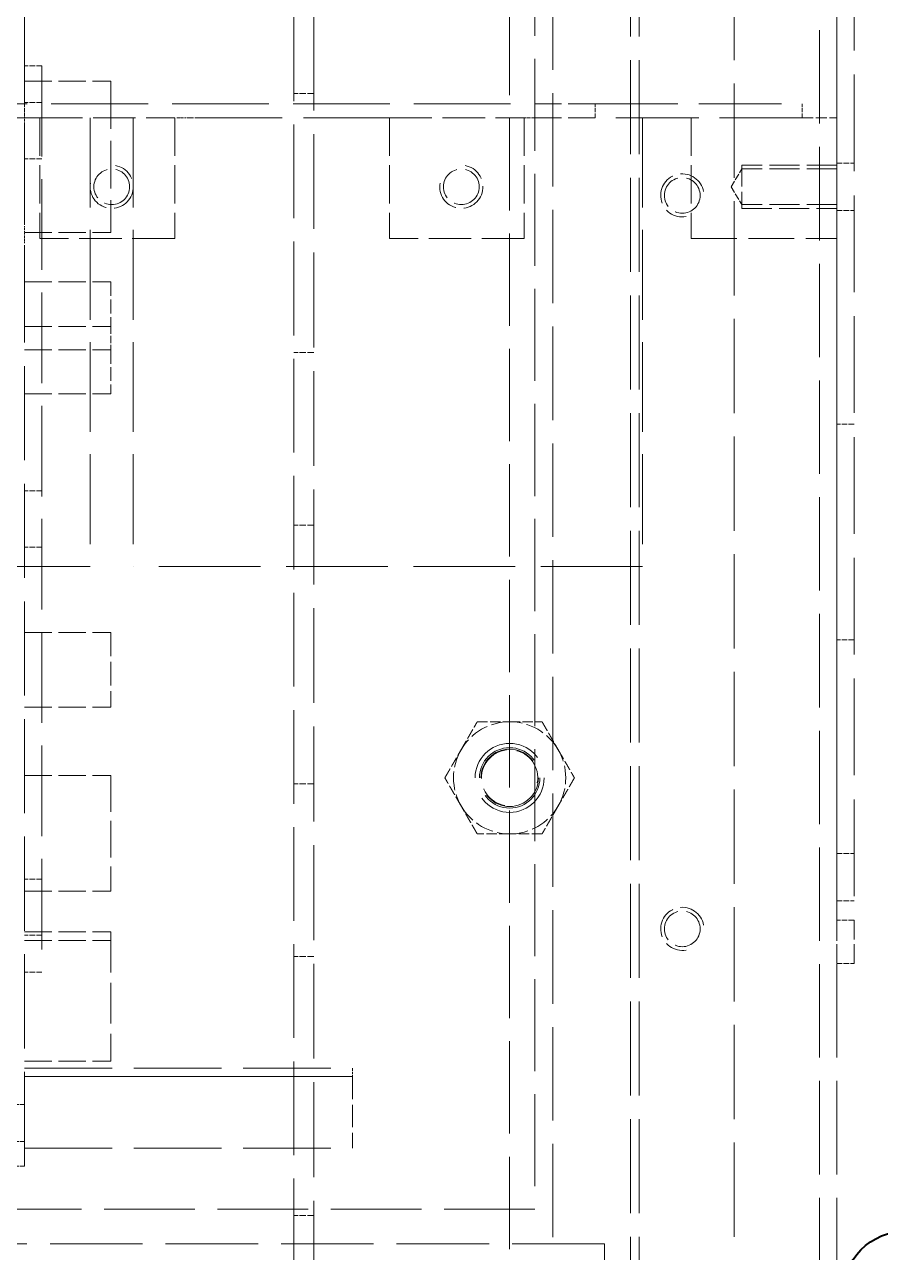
# Model space of a CAD drawing. Header units: millimetres. Extents: x 0 to 5945, y 0 to 4205.
# Drawn here: x 2005.2 to 2104.3, y 2600.5 to 2742.8 of the extents above; entities that cross this region are included whole.
import ezdxf

# ---------------------------------------------------------------- set-up
doc = ezdxf.new("R2010")
doc.units = ezdxf.units.MM
doc.header["$LTSCALE"] = 5
doc.linetypes.add('DASHED', pattern=[0.2067, 0.1654, -0.0413])
doc.layers.add('가려진 것(ISO)', color=2, linetype='DASHED', lineweight=18)
doc.layers.add('가시적인 것(ISO)', color=3, linetype='Continuous', lineweight=40)

msp = doc.modelspace()

# ---------------------------------------------------------------- linework, layer by layer
at = {"layer": '가려진 것(ISO)', "ltscale": 13.090868}
msp.add_line((2066.376, 2250.457), (2066.376, 2940.457), dxfattribs=at)
at = {"layer": '가려진 것(ISO)', "ltscale": 12.940494}
msp.add_line((2061.376, 2919.157), (2061.376, 2250.457), dxfattribs=at)
at = {"layer": '가려진 것(ISO)', "ltscale": 13.194353}
for p, q in [((2075.376, 2820.457), (2075.376, 2370.457)), ((2076.376, 2820.457), (2076.376, 2370.457)), ((2087.376, 2370.457), (2087.376, 2820.457)), ((2005.176, 2610.457), (2005.176, 2760.457))]:
    msp.add_line(p, q, dxfattribs=at)
at = {"layer": '가려진 것(ISO)', "ltscale": 13.546203}
for p, q in [((2099.275, 2638.957), (2099.275, 2820.957)), ((2101.275, 2820.957), (2101.275, 2638.957)), ((1966.276, 2733.557), (2064.276, 2733.557))]:
    msp.add_line(p, q, dxfattribs=at)
at = {"layer": '가려진 것(ISO)', "ltscale": 13.09173}
for p, q in [((2097.276, 2365.957), (2097.276, 2812.457)), ((2099.276, 2365.957), (2099.276, 2812.457))]:
    msp.add_line(p, q, dxfattribs=at)
at = {"layer": '가려진 것(ISO)', "ltscale": 13.290483}
msp.add_line((2038.676, 2403.157), (2038.676, 2787.757), dxfattribs=at)
at = {"layer": '가려진 것(ISO)', "ltscale": 13.131522}
msp.add_line((2036.376, 2785.457), (2036.376, 2405.457), dxfattribs=at)
at = {"layer": '가려진 것(ISO)', "ltscale": 12.901145}
msp.add_line((2064.276, 2765.457), (2064.276, 2605.457), dxfattribs=at)
at = {"layer": '가려진 것(ISO)', "ltscale": 0.003709}
for p, q in [((2005.176, 2742.633), (2005.186, 2742.633)), ((2005.176, 2742.335), (2005.186, 2742.335)), ((2005.176, 2741.966), (2005.186, 2741.966)), ((2005.176, 2741.757), (2005.186, 2741.757)), ((2005.176, 2741.217), (2005.186, 2741.217)), ((2005.176, 2741.165), (2005.186, 2741.165)), ((2005.176, 2740.814), (2005.186, 2740.814)), ((2005.176, 2740.773), (2005.186, 2740.773)), ((2005.176, 2740.728), (2005.186, 2740.728)), ((2005.176, 2740.423), (2005.186, 2740.423)), ((2005.176, 2740.131), (2005.186, 2740.131)), ((2005.176, 2739.984), (2005.186, 2739.984)), ((2005.176, 2739.824), (2005.186, 2739.824)), ((2005.176, 2739.456), (2005.186, 2739.456)), ((2005.176, 2739.349), (2005.186, 2739.349)), ((2005.176, 2739.282), (2005.186, 2739.282)), ((2005.176, 2739.21), (2005.186, 2739.21)), ((2005.176, 2739.096), (2005.186, 2739.096)), ((2005.176, 2738.741), (2005.186, 2738.741)), ((2005.176, 2738.598), (2005.186, 2738.598)), ((2005.176, 2738.449), (2005.186, 2738.449)), ((2005.176, 2738.227), (2005.186, 2738.227)), ((2005.176, 2738.135), (2005.186, 2738.135)), ((2005.176, 2737.929), (2005.186, 2737.929)), ((2005.176, 2737.847), (2005.186, 2737.847)), ((2005.176, 2737.835), (2005.186, 2737.835)), ((2005.176, 2737.56), (2005.186, 2737.56)), ((2005.176, 2737.351), (2005.186, 2737.351)), ((2005.176, 2736.811), (2005.186, 2736.811)), ((2005.176, 2736.759), (2005.186, 2736.759)), ((2005.176, 2736.408), (2005.186, 2736.408)), ((2005.176, 2736.367), (2005.186, 2736.367)), ((2005.176, 2736.118), (2005.186, 2736.118)), ((2005.176, 2736.016), (2005.186, 2736.016)), ((2005.176, 2735.911), (2005.186, 2735.911)), ((2005.176, 2735.827), (2005.186, 2735.827)), ((2005.176, 2735.819), (2005.186, 2735.819)), ((2005.176, 2735.63), (2005.186, 2735.63)), ((2005.176, 2735.54), (2005.186, 2735.54)), ((2005.176, 2735.508), (2005.186, 2735.508)), ((2005.176, 2735.453), (2005.186, 2735.453)), ((2005.176, 2734.926), (2005.186, 2734.926)), ((2005.176, 2734.706), (2005.186, 2734.706)), ((2005.176, 2734.669), (2005.186, 2734.669)), ((2005.176, 2734.47), (2005.186, 2734.47)), ((2005.176, 2734.405), (2005.186, 2734.405)), ((2005.176, 2734.399), (2005.186, 2734.399)), ((2005.176, 2734.186), (2005.186, 2734.186)), ((2005.176, 2734.119), (2005.186, 2734.119)), ((2005.176, 2734.032), (2005.186, 2734.032)), ((2005.176, 2733.798), (2005.186, 2733.798)), ((2005.176, 2733.734), (2005.186, 2733.734)), ((2005.176, 2733.491), (2005.186, 2733.491)), ((2005.176, 2732.626), (2005.186, 2732.626)), ((2005.176, 2732.384), (2005.186, 2732.384)), ((2005.176, 2732.14), (2005.186, 2732.14)), ((2005.176, 2732.107), (2005.186, 2732.107)), ((2005.176, 2732.1), (2005.186, 2732.1)), ((2005.176, 2731.847), (2005.186, 2731.847)), ((2005.176, 2731.809), (2005.186, 2731.809)), ((2005.176, 2731.437), (2005.186, 2731.437)), ((2005.176, 2731.203), (2005.186, 2731.203)), ((2005.176, 2731.138), (2005.186, 2731.138)), ((2005.176, 2730.918), (2005.186, 2730.918)), ((2022.836, 2731.957), (2022.836, 2731.947)), ((2022.887, 2731.957), (2022.887, 2731.947)), ((2023.177, 2731.957), (2023.177, 2731.947)), ((2023.218, 2731.957), (2023.218, 2731.947)), ((2023.241, 2731.957), (2023.241, 2731.947)), ((2023.452, 2731.957), (2023.452, 2731.947)), ((2023.788, 2731.957), (2023.788, 2731.947)), ((2023.84, 2731.957), (2023.84, 2731.947)), ((2023.941, 2731.957), (2023.941, 2731.947)), ((2024.158, 2731.957), (2024.158, 2731.947)), ((2024.972, 2731.957), (2024.972, 2731.947)), ((2025.066, 2731.957), (2025.066, 2731.947)), ((2025.532, 2731.957), (2025.532, 2731.947)), ((2025.599, 2731.957), (2025.599, 2731.947)), ((2025.628, 2731.957), (2025.628, 2731.947)), ((2025.887, 2731.957), (2025.887, 2731.947)), ((2025.939, 2731.957), (2025.939, 2731.947)), ((2042.836, 2731.957), (2042.836, 2731.947)), ((2042.887, 2731.957), (2042.887, 2731.947)), ((2043.177, 2731.957), (2043.177, 2731.947)), ((2043.218, 2731.957), (2043.218, 2731.947)), ((2043.241, 2731.957), (2043.241, 2731.947)), ((2043.372, 2731.957), (2043.372, 2731.947)), ((2043.452, 2731.957), (2043.452, 2731.947)), ((2043.84, 2731.957), (2043.84, 2731.947)), ((2043.941, 2731.957), (2043.941, 2731.947)), ((2044.195, 2731.957), (2044.195, 2731.947)), ((2044.538, 2731.957), (2044.538, 2731.947)), ((2044.972, 2731.957), (2044.972, 2731.947)), ((2045.066, 2731.957), (2045.066, 2731.947)), ((2045.354, 2731.957), (2045.354, 2731.947)), ((2045.532, 2731.957), (2045.532, 2731.947)), ((2045.599, 2731.957), (2045.599, 2731.947)), ((2045.628, 2731.957), (2045.628, 2731.947)), ((2045.887, 2731.957), (2045.887, 2731.947)), ((2045.939, 2731.957), (2045.939, 2731.947)), ((2005.176, 2730.673), (2005.186, 2730.673)), ((2005.176, 2730.673), (2005.186, 2730.673)), ((2005.176, 2730.64), (2005.186, 2730.64)), ((2005.176, 2730.627), (2005.186, 2730.627)), ((2005.176, 2730.621), (2005.186, 2730.621)), ((2005.176, 2730.337), (2005.186, 2730.337)), ((2005.176, 2730.289), (2005.186, 2730.289)), ((2005.176, 2730.27), (2005.186, 2730.27)), ((2005.176, 2730.092), (2005.186, 2730.092)), ((2005.176, 2729.945), (2005.186, 2729.945)), ((2005.176, 2729.828), (2005.186, 2729.828)), ((2005.176, 2729.638), (2005.186, 2729.638)), ((2005.176, 2729.474), (2005.186, 2729.474)), ((2005.176, 2729.456), (2005.186, 2729.456)), ((2005.176, 2729.189), (2005.186, 2729.189)), ((2005.176, 2729.186), (2005.186, 2729.186)), ((2005.176, 2728.678), (2005.186, 2728.678)), ((2005.176, 2728.384), (2005.186, 2728.384)), ((2005.176, 2728.126), (2005.186, 2728.126)), ((2005.176, 2728.077), (2005.186, 2728.077)), ((2005.176, 2728.028), (2005.186, 2728.028)), ((2005.176, 2727.85), (2005.186, 2727.85)), ((2005.176, 2727.142), (2005.186, 2727.142)), ((2005.176, 2726.857), (2005.186, 2726.857)), ((2005.176, 2726.726), (2005.186, 2726.726)), ((2005.176, 2726.693), (2005.186, 2726.693)), ((2005.176, 2726.432), (2005.186, 2726.432)), ((2005.176, 2726.395), (2005.186, 2726.395)), ((2005.176, 2726.117), (2005.186, 2726.117)), ((2005.176, 2725.96), (2005.186, 2725.96)), ((2005.176, 2725.81), (2005.186, 2725.81)), ((2005.176, 2725.676), (2005.186, 2725.676)), ((2005.176, 2725.393), (2005.186, 2725.393)), ((2005.176, 2725.365), (2005.186, 2725.365)), ((2005.176, 2725.117), (2005.186, 2725.117)), ((2005.176, 2725.089), (2005.186, 2725.089)), ((2005.176, 2724.847), (2005.186, 2724.847)), ((2005.176, 2724.818), (2005.186, 2724.818)), ((2005.176, 2724.34), (2005.186, 2724.34)), ((2005.176, 2724.314), (2005.186, 2724.314)), ((2005.176, 2724.272), (2005.186, 2724.272)), ((2005.176, 2724.213), (2005.186, 2724.213)), ((2005.176, 2724.029), (2005.186, 2724.029)), ((2005.176, 2723.965), (2005.186, 2723.965)), ((2005.176, 2723.919), (2005.186, 2723.919)), ((2005.176, 2723.584), (2005.186, 2723.584)), ((2005.176, 2723.299), (2005.186, 2723.299)), ((2005.176, 2723.279), (2005.186, 2723.279)), ((2005.176, 2722.116), (2005.186, 2722.116)), ((2005.176, 2722.095), (2005.186, 2722.095)), ((2005.176, 2721.811), (2005.186, 2721.811)), ((2005.176, 2721.48), (2005.186, 2721.48)), ((2005.176, 2720.739), (2005.186, 2720.739)), ((2005.176, 2720.44), (2005.186, 2720.44)), ((2005.176, 2719.696), (2005.186, 2719.696)), ((2005.176, 2719.386), (2005.186, 2719.386)), ((2005.176, 2719.087), (2005.186, 2719.087)), ((2005.176, 2718.576), (2005.186, 2718.576)), ((2005.176, 2718.22), (2005.186, 2718.22)), ((2005.176, 2718.041), (2005.186, 2718.041)), ((2005.176, 2717.894), (2005.186, 2717.894)), ((2005.176, 2717.777), (2005.186, 2717.777)), ((2005.176, 2717.587), (2005.186, 2717.587)), ((2005.176, 2717.405), (2005.186, 2717.405)), ((2005.176, 2717.209), (2005.186, 2717.209)), ((2005.176, 2716.903), (2005.186, 2716.903)), ((2005.176, 2715.364), (2005.186, 2715.364)), ((2005.176, 2715.057), (2005.186, 2715.057)), ((2005.176, 2714.687), (2005.186, 2714.687)), ((2005.176, 2714.388), (2005.186, 2714.388)), ((2005.176, 2713.281), (2005.186, 2713.281)), ((2005.176, 2712.282), (2005.186, 2712.282)), ((2005.176, 2711.96), (2005.186, 2711.96)), ((2005.176, 2711.413), (2005.186, 2711.413)), ((2005.176, 2711.257), (2005.186, 2711.257)), ((2005.176, 2711.106), (2005.186, 2711.106)), ((2005.176, 2710.528), (2005.186, 2710.528)), ((2005.176, 2710.225), (2005.186, 2710.225)), ((2005.176, 2710.08), (2005.186, 2710.08)), ((2005.176, 2709.806), (2005.186, 2709.806)), ((2005.176, 2709.763), (2005.186, 2709.763)), ((2005.176, 2709.521), (2005.186, 2709.521)), ((2005.176, 2709.012), (2005.186, 2709.012)), ((2005.176, 2708.907), (2005.186, 2708.907)), ((2005.176, 2708.878), (2005.186, 2708.878)), ((2005.176, 2708.633), (2005.186, 2708.633)), ((2005.176, 2708.594), (2005.186, 2708.594))]:
    msp.add_line(p, q, dxfattribs=at)
at = {"layer": '가려진 것(ISO)', "ltscale": 0.113572}
for p, q in [((2005.186, 2742.335), (2005.186, 2742.633)), ((2005.186, 2737.929), (2005.186, 2738.227)), ((2005.186, 2735.819), (2005.186, 2736.118)), ((2005.186, 2720.44), (2005.186, 2720.739)), ((2005.186, 2719.087), (2005.186, 2719.386))]:
    msp.add_line(p, q, dxfattribs=at)
at = {"layer": '가려진 것(ISO)', "ltscale": 0.195329}
for p, q in [((2005.186, 2741.966), (2005.186, 2742.335)), ((2005.186, 2737.56), (2005.186, 2737.929))]:
    msp.add_line(p, q, dxfattribs=at)
at = {"layer": '가려진 것(ISO)', "ltscale": 0.529691}
for p, q in [((2005.186, 2741.165), (2005.186, 2741.966)), ((2005.186, 2736.759), (2005.186, 2737.56))]:
    msp.add_line(p, q, dxfattribs=at)
at = {"layer": '가려진 것(ISO)', "ltscale": 0.149503}
for p, q in [((2005.186, 2740.773), (2005.186, 2741.165)), ((2005.186, 2736.367), (2005.186, 2736.759))]:
    msp.add_line(p, q, dxfattribs=at)
at = {"layer": '가려진 것(ISO)', "ltscale": 0.886652}
msp.add_line((2005.186, 2740.131), (2005.186, 2740.728), dxfattribs=at)
at = {"layer": '가려진 것(ISO)', "ltscale": 0.116838}
for p, q in [((2005.186, 2739.824), (2005.186, 2740.131)), ((2005.186, 2711.106), (2005.186, 2711.413))]:
    msp.add_line(p, q, dxfattribs=at)
at = {"layer": '가려진 것(ISO)', "ltscale": 0.677788}
msp.add_line((2005.186, 2739.349), (2005.186, 2739.824), dxfattribs=at)
at = {"layer": '가려진 것(ISO)', "ltscale": 0.761779}
for p, q in [((2007.176, 2737.957), (2005.176, 2737.957)), ((2007.176, 2733.707), (2005.176, 2733.707)), ((2007.176, 2727.207), (2005.176, 2727.207)), ((2099.275, 2726.707), (2101.275, 2726.707)), ((2099.275, 2721.207), (2101.275, 2721.207)), ((2101.275, 2696.457), (2099.275, 2696.457)), ((2007.176, 2688.707), (2005.176, 2688.707)), ((2007.176, 2682.207), (2005.176, 2682.207)), ((2101.275, 2671.457), (2099.275, 2671.457)), ((2099.275, 2646.707), (2101.275, 2646.707)), ((2007.176, 2643.707), (2005.176, 2643.707)), ((2099.275, 2641.207), (2101.275, 2641.207)), ((2101.275, 2638.957), (2099.275, 2638.957)), ((2007.176, 2637.207), (2005.176, 2637.207)), ((2007.176, 2632.957), (2005.176, 2632.957)), ((2099.275, 2633.957), (2101.275, 2633.957))]:
    msp.add_line(p, q, dxfattribs=at)
at = {"layer": '가려진 것(ISO)', "ltscale": 0.677267}
msp.add_line((2005.186, 2738.741), (2005.186, 2739.21), dxfattribs=at)
at = {"layer": '가려진 것(ISO)', "ltscale": 0.110959}
msp.add_line((2005.186, 2738.449), (2005.186, 2738.741), dxfattribs=at)
at = {"layer": '가려진 것(ISO)', "ltscale": 0.320868}
msp.add_line((2005.186, 2738.227), (2005.186, 2738.449), dxfattribs=at)
at = {"layer": '가려진 것(ISO)', "ltscale": 12.699565}
for p, q in [((2007.176, 2737.957), (2007.176, 2632.957)), ((2064.276, 2605.457), (1959.276, 2605.457))]:
    msp.add_line(p, q, dxfattribs=at)
at = {"layer": '가려진 것(ISO)', "ltscale": 3.809293}
for p, q in [((2005.176, 2736.206), (2015.176, 2736.206)), ((2005.176, 2718.667), (2015.176, 2718.667)), ((2005.176, 2712.953), (2015.176, 2712.953)), ((2005.176, 2707.758), (2015.176, 2707.758)), ((2005.176, 2705.061), (2015.176, 2705.061)), ((2005.176, 2699.965), (2015.176, 2699.965)), ((2005.176, 2672.295), (2015.176, 2672.295)), ((2005.176, 2663.659), (2015.176, 2663.659)), ((2005.176, 2655.735), (2015.176, 2655.735)), ((2005.176, 2642.336), (2015.176, 2642.336)), ((2005.176, 2637.607), (2015.176, 2637.607)), ((2005.176, 2637.606), (2015.176, 2637.606)), ((2005.176, 2637.605), (2015.176, 2637.605)), ((2005.176, 2636.607), (2015.176, 2636.607)), ((2005.176, 2622.619), (2015.176, 2622.619))]:
    msp.add_line(p, q, dxfattribs=at)
at = {"layer": '가려진 것(ISO)', "ltscale": 0.094627}
msp.add_line((2005.186, 2736.118), (2005.186, 2736.367), dxfattribs=at)
at = {"layer": '가려진 것(ISO)', "ltscale": 0.220058}
msp.add_line((2005.186, 2735.242), (2005.186, 2735.819), dxfattribs=at)
at = {"layer": '가려진 것(ISO)', "ltscale": 6.68108}
msp.add_line((2015.176, 2736.206), (2015.176, 2718.667), dxfattribs=at)
at = {"layer": '가려진 것(ISO)', "ltscale": 0.535596}
for p, q in [((2005.186, 2732.626), (2005.186, 2734.032)), ((2005.186, 2713.281), (2005.186, 2714.687))]:
    msp.add_line(p, q, dxfattribs=at)
at = {"layer": '가려진 것(ISO)', "ltscale": 0.87606}
for p, q in [((2038.676, 2734.757), (2036.376, 2734.757)), ((2038.676, 2704.757), (2036.376, 2704.757)), ((2038.676, 2684.757), (2036.376, 2684.757)), ((2038.676, 2654.757), (2036.376, 2654.757)), ((2038.676, 2634.757), (2036.376, 2634.757)), ((2038.676, 2604.757), (2036.376, 2604.757))]:
    msp.add_line(p, q, dxfattribs=at)
at = {"layer": '가려진 것(ISO)', "ltscale": 3.771007}
for p, q in [((2064.276, 2733.557), (2071.276, 2733.557)), ((2071.276, 2731.957), (2064.276, 2731.957))]:
    msp.add_line(p, q, dxfattribs=at)
at = {"layer": '가려진 것(ISO)', "ltscale": 0.609403}
for p, q in [((2064.276, 2731.957), (2064.276, 2733.557)), ((2071.276, 2731.957), (2071.276, 2733.557)), ((2095.276, 2731.957), (2095.276, 2733.557)), ((2005.176, 2617.607), (2003.576, 2617.607)), ((2005.176, 2613.307), (2003.576, 2613.307)), ((2005.176, 2610.457), (2003.576, 2610.457))]:
    msp.add_line(p, q, dxfattribs=at)
at = {"layer": '가려진 것(ISO)', "ltscale": 11.611031}
for p, q in [((2071.276, 2733.557), (2095.276, 2733.557)), ((2095.276, 2731.957), (2071.276, 2731.957))]:
    msp.add_line(p, q, dxfattribs=at)
at = {"layer": '가려진 것(ISO)', "ltscale": 11.553314}
msp.add_line((2006.956, 2731.957), (1983.076, 2731.957), dxfattribs=at)
at = {"layer": '가려진 것(ISO)', "ltscale": 0.047372}
msp.add_line((2005.186, 2730.794), (2005.186, 2730.918), dxfattribs=at)
at = {"layer": '가려진 것(ISO)', "ltscale": 5.949905}
for p, q in [((2006.956, 2731.957), (2022.576, 2731.957)), ((2047.456, 2731.957), (2063.076, 2731.957)), ((2022.576, 2717.957), (2006.956, 2717.957)), ((2063.076, 2717.957), (2047.456, 2717.957))]:
    msp.add_line(p, q, dxfattribs=at)
at = {"layer": '가려진 것(ISO)', "ltscale": 5.33305}
for p, q in [((2006.956, 2731.957), (2006.956, 2717.957)), ((2022.576, 2731.957), (2022.576, 2717.957)), ((2047.456, 2731.957), (2047.456, 2717.957)), ((2063.076, 2731.957), (2063.076, 2717.957)), ((2082.39, 2731.957), (2082.39, 2717.957))]:
    msp.add_line(p, q, dxfattribs=at)
at = {"layer": '가려진 것(ISO)', "ltscale": 12.578616}
for p, q in [((2012.776, 2731.957), (2012.776, 2679.957)), ((2017.776, 2731.957), (2017.776, 2679.957)), ((2076.776, 2731.957), (2076.776, 2679.957))]:
    msp.add_line(p, q, dxfattribs=at)
at = {"layer": '가려진 것(ISO)', "ltscale": 12.037107}
msp.add_line((2047.456, 2731.957), (2022.576, 2731.957), dxfattribs=at)
at = {"layer": '가려진 것(ISO)', "ltscale": 0.367827}
msp.add_line((2022.887, 2731.947), (2023.788, 2731.947), dxfattribs=at)
at = {"layer": '가려진 것(ISO)', "ltscale": 0.14101}
msp.add_line((2023.788, 2731.947), (2024.158, 2731.947), dxfattribs=at)
at = {"layer": '가려진 것(ISO)', "ltscale": 0.705872}
msp.add_line((2024.158, 2731.947), (2025.887, 2731.947), dxfattribs=at)
at = {"layer": '가려진 것(ISO)', "ltscale": 0.197871}
msp.add_line((2042.887, 2731.947), (2043.372, 2731.947), dxfattribs=at)
at = {"layer": '가려진 것(ISO)', "ltscale": 0.313478}
msp.add_line((2043.372, 2731.947), (2044.195, 2731.947), dxfattribs=at)
at = {"layer": '가려진 것(ISO)', "ltscale": 0.130558}
msp.add_line((2044.195, 2731.947), (2044.538, 2731.947), dxfattribs=at)
at = {"layer": '가려진 것(ISO)', "ltscale": 0.310865}
msp.add_line((2044.538, 2731.947), (2045.354, 2731.947), dxfattribs=at)
at = {"layer": '가려진 것(ISO)', "ltscale": 0.217481}
msp.add_line((2045.354, 2731.947), (2045.887, 2731.947), dxfattribs=at)
at = {"layer": '가려진 것(ISO)', "ltscale": 0.457065}
msp.add_line((2064.276, 2731.957), (2063.076, 2731.957), dxfattribs=at)
at = {"layer": '가려진 것(ISO)', "ltscale": 1.523353}
msp.add_line((2095.276, 2731.957), (2099.275, 2731.957), dxfattribs=at)
at = {"layer": '가려진 것(ISO)', "ltscale": 0.5663}
msp.add_line((2005.186, 2729.186), (2005.186, 2730.673), dxfattribs=at)
at = {"layer": '가려진 것(ISO)', "ltscale": 0.105079}
msp.add_line((2005.186, 2727.85), (2005.186, 2728.126), dxfattribs=at)
at = {"layer": '가려진 것(ISO)', "ltscale": 0.918509}
for q in [(2088.275, 2726.024), (2088.275, 2721.89)]:
    msp.add_line((2087.033, 2723.957), q, dxfattribs=at)
at = {"layer": '가려진 것(ISO)', "ltscale": 4.190233}
for p, q in [((2099.275, 2726.457), (2088.275, 2726.457)), ((2099.275, 2726.024), (2088.275, 2726.024)), ((2099.275, 2721.89), (2088.275, 2721.89)), ((2088.275, 2721.457), (2099.275, 2721.457))]:
    msp.add_line(p, q, dxfattribs=at)
at = {"layer": '가려진 것(ISO)', "ltscale": 2.991791}
msp.add_line((2088.275, 2726.457), (2088.275, 2721.457), dxfattribs=at)
at = {"layer": '가려진 것(ISO)', "ltscale": 0.108346}
msp.add_line((2005.186, 2723.299), (2005.186, 2723.584), dxfattribs=at)
at = {"layer": '가려진 것(ISO)', "ltscale": 0.809819}
msp.add_line((2005.186, 2722.116), (2005.186, 2723.299), dxfattribs=at)
at = {"layer": '가려진 것(ISO)', "ltscale": 0.116185}
msp.add_line((2005.186, 2721.811), (2005.186, 2722.116), dxfattribs=at)
at = {"layer": '가려진 것(ISO)', "ltscale": 0.28212}
msp.add_line((2005.186, 2720.739), (2005.186, 2721.48), dxfattribs=at)
at = {"layer": '가려진 것(ISO)', "ltscale": 0.283427}
msp.add_line((2005.186, 2719.696), (2005.186, 2720.44), dxfattribs=at)
at = {"layer": '가려진 것(ISO)', "ltscale": 0.131211}
msp.add_line((2005.186, 2718.743), (2005.186, 2719.087), dxfattribs=at)
at = {"layer": '가려진 것(ISO)', "ltscale": 0.211393}
msp.add_line((2005.186, 2717.777), (2005.186, 2718.076), dxfattribs=at)
at = {"layer": '가려진 것(ISO)', "ltscale": 6.432137}
msp.add_line((2082.39, 2717.957), (2099.275, 2717.957), dxfattribs=at)
at = {"layer": '가려진 것(ISO)', "ltscale": 0.141663}
msp.add_line((2005.186, 2717.405), (2005.186, 2717.777), dxfattribs=at)
at = {"layer": '가려진 것(ISO)', "ltscale": 0.918784}
msp.add_line((2005.186, 2711.413), (2005.186, 2712.282), dxfattribs=at)
at = {"layer": '가려진 것(ISO)', "ltscale": 1.978956}
msp.add_line((2015.176, 2712.953), (2015.176, 2707.758), dxfattribs=at)
at = {"layer": '가려진 것(ISO)', "ltscale": 0.920442}
msp.add_line((2005.186, 2710.225), (2005.186, 2711.106), dxfattribs=at)
at = {"layer": '가려진 것(ISO)', "ltscale": 1.027446}
msp.add_line((2015.176, 2707.758), (2015.176, 2705.061), dxfattribs=at)
at = {"layer": '가려진 것(ISO)', "ltscale": 1.9409}
msp.add_line((2015.176, 2705.061), (2015.176, 2699.965), dxfattribs=at)
at = {"layer": '가려진 것(ISO)', "ltscale": 14.271892}
for p, q in [((2012.776, 2679.957), (1953.776, 2679.957)), ((2076.776, 2679.957), (2017.776, 2679.957))]:
    msp.add_line(p, q, dxfattribs=at)
at = {"layer": '가려진 것(ISO)', "ltscale": 3.289692}
msp.add_line((2015.176, 2672.295), (2015.176, 2663.659), dxfattribs=at)
at = {"layer": '가려진 것(ISO)', "ltscale": 5.104068}
msp.add_line((2015.176, 2655.735), (2015.176, 2642.336), dxfattribs=at)
at = {"layer": '가려진 것(ISO)', "ltscale": 2.693548}
for p, q in [((2099.275, 2638.957), (2099.275, 2633.957)), ((2101.275, 2633.957), (2101.275, 2638.957))]:
    msp.add_line(p, q, dxfattribs=at)
at = {"layer": '가려진 것(ISO)', "ltscale": 0.089444}
msp.add_line((2015.176, 2637.607), (2015.176, 2637.606), dxfattribs=at)
at = {"layer": '가려진 것(ISO)', "ltscale": 5.709}
msp.add_line((2015.176, 2637.606), (2015.176, 2622.619), dxfattribs=at)
at = {"layer": '가려진 것(ISO)', "ltscale": 12.256087}
for p, q in [((2005.176, 2621.807), (2043.176, 2621.807)), ((2005.176, 2620.854), (2043.176, 2620.854)), ((2043.176, 2620.853), (2005.176, 2620.853)), ((2005.176, 2620.853), (2043.176, 2620.853)), ((2005.176, 2620.852), (2043.176, 2620.852)), ((2005.176, 2612.56), (2043.176, 2612.56)), ((2005.176, 2612.536), (2043.176, 2612.536))]:
    msp.add_line(p, q, dxfattribs=at)
at = {"layer": '가려진 것(ISO)', "ltscale": 0.362791}
msp.add_line((2043.176, 2621.807), (2043.176, 2620.854), dxfattribs=at)
at = {"layer": '가려진 것(ISO)', "ltscale": 3.168698}
msp.add_line((2043.176, 2620.854), (2043.176, 2612.536), dxfattribs=at)
at = {"layer": '가려진 것(ISO)', "ltscale": 12.950765}
msp.add_line((2072.376, 2601.457), (1550.376, 2601.457), dxfattribs=at)
at = {"layer": '가려진 것(ISO)', "ltscale": 4.571172}
msp.add_line((2072.376, 2589.457), (2072.376, 2601.457), dxfattribs=at)
at = {"layer": '가려진 것(ISO)', "ltscale": 4.94729}
for centre in [(2015.276, 2723.957), (2055.776, 2723.957), (2081.376, 2722.957), (2081.376, 2637.957)]:
    msp.add_circle(centre, 2.067, dxfattribs=at)
at = {"layer": '가려진 것(ISO)', "ltscale": 12.159042}
msp.add_circle((2061.376, 2655.457), 4, dxfattribs=at)
at = {"layer": '가려진 것(ISO)', "ltscale": 12.159293}
msp.add_circle((2061.376, 2655.457), 4, dxfattribs=at)
at = {"layer": '가려진 것(ISO)', "ltscale": 10.639162}
msp.add_circle((2061.376, 2655.457), 3.5, dxfattribs=at)
at = {"layer": '가려진 것(ISO)', "ltscale": 10.102645}
msp.add_circle((2061.376, 2655.457), 3.324, dxfattribs=at)
at = {"layer": '가려진 것(ISO)', "ltscale": 4.487736}
for centre, start, end in [((2015.276, 2723.957), 170, 80), ((2055.776, 2723.957), 170, 80), ((2081.376, 2722.957), 10, 280), ((2081.376, 2637.957), 10, 280)]:
    msp.add_arc(centre, 2.5, start, end, dxfattribs=at)
at = {"layer": '가려진 것(ISO)', "ltscale": 2.592872}
for start, end in [(90, 150), (30, 90), (150, 210), (330, 30), (210, 270), (270, 330)]:
    msp.add_arc((2061.376, 2655.457), 6.5, start, end, dxfattribs=at)
at = {"layer": '가려진 것(ISO)', "ltscale": 5.844857}
msp.add_arc((2061.376, 2655.457), 3.256, 350, 260, dxfattribs=at)
at = {"layer": '가려진 것(ISO)', "ltscale": 0.103684}
msp.add_open_spline([(2005.186, 2739.282), (2005.186, 2739.32), (2005.186, 2739.349)], degree=2, dxfattribs=at)
at = {"layer": '가려진 것(ISO)', "ltscale": 0.104193}
msp.add_open_spline([(2005.186, 2739.21), (2005.186, 2739.272), (2005.186, 2739.282)], degree=2, dxfattribs=at)
at = {"layer": '가려진 것(ISO)', "ltscale": 0.471927}
msp.add_open_spline([(2005.186, 2734.399), (2005.186, 2734.546), (2005.186, 2734.765), (2005.186, 2735.242)], degree=2, dxfattribs=at)
at = {"layer": '가려진 것(ISO)', "ltscale": 0.233884}
msp.add_open_spline([(2005.186, 2734.119), (2005.186, 2734.187), (2005.186, 2734.29), (2005.186, 2734.399)], degree=2, knots=[0, 0, 0, 1, 1.6684185, 1.6684185, 1.6684185], dxfattribs=at)
at = {"layer": '가려진 것(ISO)', "ltscale": 0.094515}
msp.add_open_spline([(2005.186, 2732.384), (2005.186, 2732.497), (2005.186, 2732.626)], degree=2, dxfattribs=at)
at = {"layer": '가려진 것(ISO)', "ltscale": 0.365217}
for points in [[(2005.186, 2732.161), (2005.186, 2732.295), (2005.186, 2732.384)], [(2005.186, 2726.919), (2005.186, 2727.053), (2005.186, 2727.142)]]:
    msp.add_open_spline(points, degree=2, dxfattribs=at)
at = {"layer": '가려진 것(ISO)', "ltscale": 0.221563}
for points in [[(2005.186, 2731.65), (2005.186, 2731.976), (2005.186, 2732.161)], [(2005.186, 2726.408), (2005.186, 2726.734), (2005.186, 2726.919)]]:
    msp.add_open_spline(points, degree=2, dxfattribs=at)
at = {"layer": '가려진 것(ISO)', "ltscale": 0.585847}
for points in [[(2005.186, 2730.918), (2005.186, 2730.983), (2005.186, 2731.081), (2005.186, 2731.405), (2005.186, 2731.65)], [(2005.186, 2725.676), (2005.186, 2725.741), (2005.186, 2725.838), (2005.186, 2726.163), (2005.186, 2726.408)]]:
    msp.add_open_spline(points, degree=2, dxfattribs=at)
at = {"layer": '가려진 것(ISO)', "ltscale": 0.045775}
msp.add_open_spline([(2005.186, 2730.673), (2005.186, 2730.721), (2005.186, 2730.794)], degree=2, dxfattribs=at)
at = {"layer": '가려진 것(ISO)', "ltscale": 0.170175}
for points in [[(2022.836, 2731.947), (2022.857, 2731.947), (2022.887, 2731.947)], [(2042.836, 2731.947), (2042.857, 2731.947), (2042.887, 2731.947)]]:
    msp.add_open_spline(points, degree=2, dxfattribs=at)
at = {"layer": '가려진 것(ISO)', "ltscale": 0.157717}
for points in [[(2025.887, 2731.947), (2025.918, 2731.947), (2025.939, 2731.947)], [(2045.887, 2731.947), (2045.918, 2731.947), (2045.939, 2731.947)]]:
    msp.add_open_spline(points, degree=2, dxfattribs=at)
at = {"layer": '가려진 것(ISO)', "ltscale": 0.006471}
msp.add_open_spline([(2005.186, 2730.673), (2005.186, 2730.673), (2005.186, 2730.673)], degree=2, dxfattribs=at)
at = {"layer": '가려진 것(ISO)', "ltscale": 0.24678}
msp.add_open_spline([(2005.186, 2728.126), (2005.186, 2728.226), (2005.186, 2728.55), (2005.186, 2728.678)], degree=2, dxfattribs=at)
at = {"layer": '가려진 것(ISO)', "ltscale": 0.205807}
msp.add_open_spline([(2005.186, 2727.326), (2005.186, 2727.638), (2005.186, 2727.85)], degree=2, dxfattribs=at)
at = {"layer": '가려진 것(ISO)', "ltscale": 0.070312}
msp.add_open_spline([(2005.186, 2727.142), (2005.186, 2727.23), (2005.186, 2727.326)], degree=2, dxfattribs=at)
at = {"layer": '가려진 것(ISO)', "ltscale": 0.121363}
msp.add_open_spline([(2005.186, 2725.393), (2005.186, 2725.507), (2005.186, 2725.644), (2005.186, 2725.676)], degree=2, knots=[0.59033974, 0.59033974, 0.59033974, 1, 1.13698144, 1.13698144, 1.13698144], dxfattribs=at)
at = {"layer": '가려진 것(ISO)', "ltscale": 0.402632}
msp.add_open_spline([(2005.186, 2724.677), (2005.186, 2724.974), (2005.186, 2725.365), (2005.186, 2725.393)], degree=2, dxfattribs=at)
at = {"layer": '가려진 것(ISO)', "ltscale": 0.439552}
msp.add_open_spline([(2005.186, 2723.919), (2005.186, 2724.092), (2005.186, 2724.35), (2005.186, 2724.677)], degree=2, dxfattribs=at)
at = {"layer": '가려진 것(ISO)', "ltscale": 0.063474}
msp.add_open_spline([(2005.186, 2718.576), (2005.186, 2718.628), (2005.186, 2718.743)], degree=2, dxfattribs=at)
at = {"layer": '가려진 것(ISO)', "ltscale": 0.281861}
msp.add_open_spline([(2005.186, 2718.076), (2005.186, 2718.206), (2005.186, 2718.374), (2005.186, 2718.508), (2005.186, 2718.576)], degree=2, dxfattribs=at)
at = {"layer": '가려진 것(ISO)', "ltscale": 0.666979}
msp.add_open_spline([(2005.186, 2716.133), (2005.186, 2716.451), (2005.186, 2716.952), (2005.186, 2717.107), (2005.186, 2717.209)], degree=2, dxfattribs=at)
at = {"layer": '가려진 것(ISO)', "ltscale": 0.676771}
msp.add_open_spline([(2005.186, 2715.057), (2005.186, 2715.168), (2005.186, 2715.333), (2005.186, 2715.841), (2005.186, 2716.133)], degree=2, dxfattribs=at)
at = {"layer": '가려진 것(ISO)', "ltscale": 0.579615}
msp.add_open_spline([(2005.186, 2709.298), (2005.186, 2709.645), (2005.186, 2709.906), (2005.186, 2710.08)], degree=2, dxfattribs=at)
at = {"layer": '가려진 것(ISO)', "ltscale": 0.44437}
msp.add_open_spline([(2005.186, 2708.594), (2005.186, 2708.667), (2005.186, 2708.777), (2005.186, 2709.096), (2005.186, 2709.298)], degree=2, dxfattribs=at)
at = {"layer": '가려진 것(ISO)', "ltscale": 1.451393}
for points in [[(2055.747, 2658.707), (2056.618, 2660.215), (2057.624, 2661.957)], [(2057.624, 2661.957), (2059.635, 2661.957), (2061.376, 2661.957)], [(2061.376, 2661.957), (2063.118, 2661.957), (2065.129, 2661.957)], [(2065.129, 2661.957), (2066.135, 2660.215), (2067.006, 2658.707)], [(2053.871, 2655.457), (2054.876, 2657.199), (2055.747, 2658.707)], [(2067.006, 2658.707), (2067.876, 2657.199), (2068.882, 2655.457)], [(2055.747, 2652.207), (2054.876, 2653.715), (2053.871, 2655.457)], [(2068.882, 2655.457), (2067.876, 2653.715), (2067.006, 2652.207)], [(2057.624, 2648.957), (2056.618, 2650.699), (2055.747, 2652.207)], [(2067.006, 2652.207), (2066.135, 2650.699), (2065.129, 2648.957)], [(2061.376, 2648.957), (2059.635, 2648.957), (2057.624, 2648.957)], [(2065.129, 2648.957), (2063.118, 2648.957), (2061.376, 2648.957)]]:
    msp.add_rational_spline(points, [1, 1.0379548493, 1], degree=2, dxfattribs=at)
at = {"layer": '가시적인 것(ISO)'}
msp.add_circle((2107.376, 2595.457), 7.5, dxfattribs=at)

doc.saveas('drawing.dxf')
